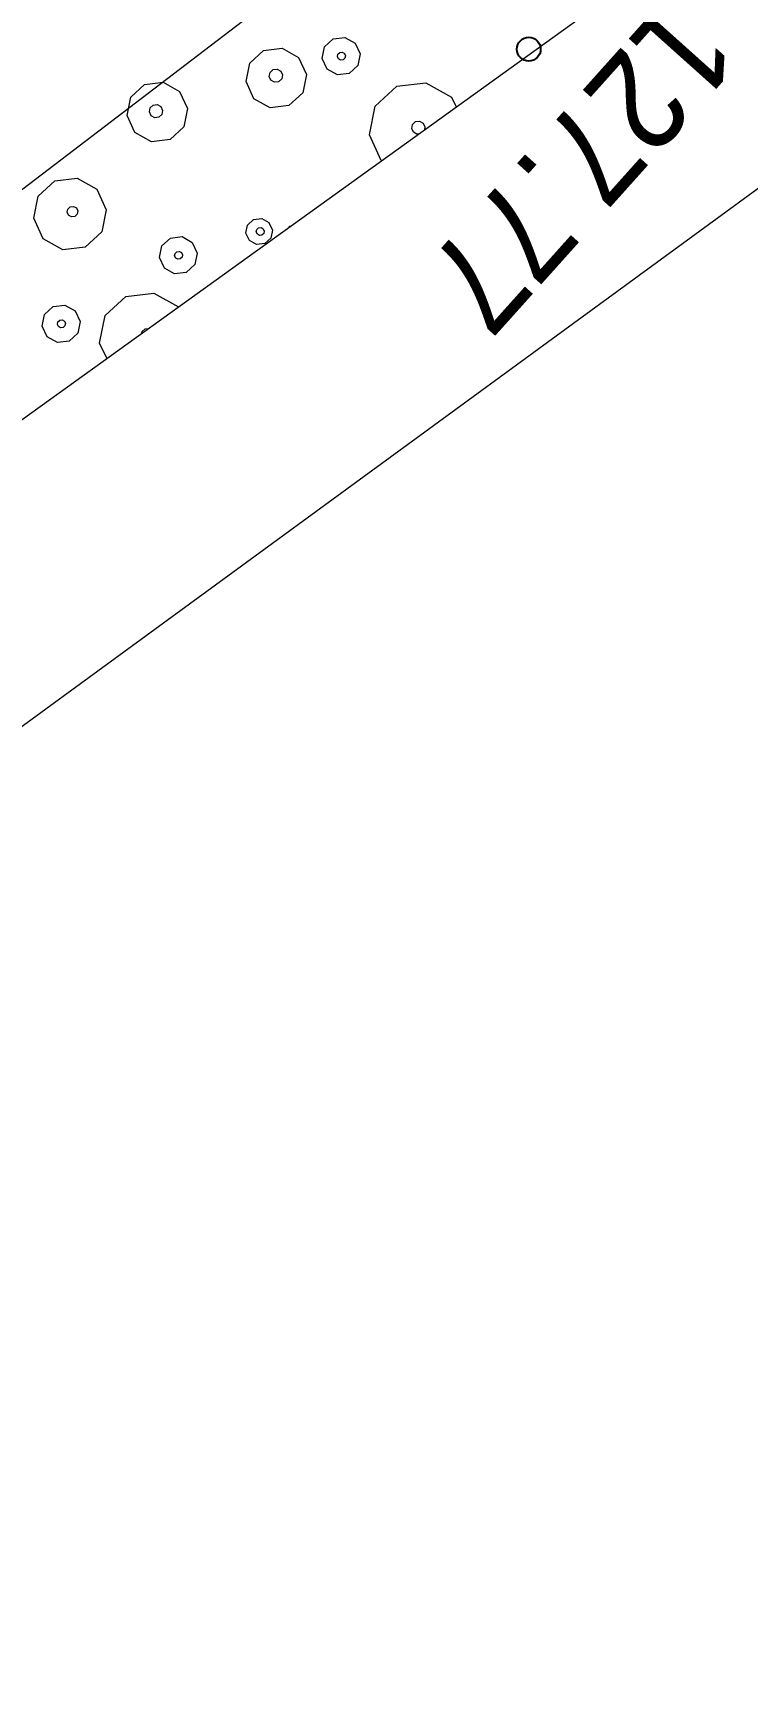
# Model space of a CAD drawing. Header units: metres. Extents: x -2858 to 512, y -1995 to 1252.
# Drawn here: x -927.31 to -924.3, y -909.28 to -902.36 of the extents above; entities that cross this region are included whole.
import ezdxf
from ezdxf.enums import TextEntityAlignment as Align

# ---------------------------------------------------------------- set-up
doc = ezdxf.new("R2010")
doc.units = ezdxf.units.M
doc.header["$PDMODE"] = 33
doc.header["$PDSIZE"] = 0.1
for name, color, linetype in [('Calque commun', 7, 'Continuous'), ('Calque14', 7, 'Continuous'), ('Calque15', 7, 'Continuous'), ('Calque7', 7, 'Continuous')]:
    doc.layers.add(name, color=color, linetype=linetype)
doc.styles.add('Arial12', font='arial.ttf', dxfattribs={"width": 0.9, "height": 0.41584})

# ---------------------------------------------------------------- blocks, each defined once
blk = doc.blocks.new('PointTopo_SPE')
at = {"layer": 'Calque commun', "color": 1, "linetype": 'ByBlock', "lineweight": -2}
blk.add_point((0, 0), dxfattribs=at)
blk = doc.blocks.new('geometrebondepartleger')
at = {"layer": 'Calque7', "color": 1, "linetype": 'Continuous', "lineweight": 9}
blk.add_polyline3d([(141.2008, 124.9129, 79), (146.0805, 124.0046, 79), (151.5015, 122.9015, 79), (157.3363, 121.7891, 79), (165.9825, 119.9858, 79), (155.3815, 121.9588, 79), (170.0435, 119.0562, 79)], dxfattribs=at)
at = {"layer": 'Calque14', "color": 0, "linetype": 'ByBlock', "lineweight": -2}
blk.add_blockref('PointTopo_SPE', (151.8927, 123.6668, 206.7689), dxfattribs=at)
at = {"layer": 'Calque15', "color": 1, "linetype": 'ByBlock', "lineweight": -2, "style": 'Arial12', "width": 0.9}
blk.add_text('127.77', height=0.41584, dxfattribs=at).set_placement((151.3134, 124.3667, 206.7689), align=Align.TOP_LEFT)
blk = doc.blocks.new('pattern')
at = {"layer": 'Calque commun', "color": 54, "linetype": 'Continuous', "lineweight": 9}
for p, q in [((82.029, 112.2355), (82.047, 112.2771)), ((82.0558, 112.1148), (82.029, 112.2355)), ((82.1902, 112.2197), (82.1971, 112.2356)), ((82.1971, 112.2356), (82.2075, 112.2418)), ((82.2379, 112.2351), (82.2422, 112.2313)), ((82.2422, 112.2313), (82.2459, 112.2144)), ((82.1939, 112.2028), (82.1902, 112.2197)), ((82.2069, 112.1914), (82.1939, 112.2028)), ((82.2241, 112.1897), (82.2069, 112.1914)), ((82.239, 112.1985), (82.2241, 112.1897)), ((82.2459, 112.2144), (82.239, 112.1985)), ((82.4255, 112.1938), (82.378, 112.0841)), ((82.1485, 112.033), (82.0558, 112.1148)), ((82.8878, 112.0913), (82.8866, 112.0923)), ((82.8939, 112.0907), (82.8878, 112.0913)), ((82.2715, 112.0213), (82.1485, 112.033)), ((82.378, 112.0841), (82.2715, 112.0213)), ((82.9353, 112.0152), (82.9491, 112.047)), ((82.9491, 112.047), (82.9789, 112.0645)), ((82.971, 112.0148), (82.9751, 112.0243)), ((82.9751, 112.0243), (82.984, 112.0296)), ((82.9789, 112.0645), (83.0133, 112.0613)), ((82.984, 112.0296), (82.9944, 112.0286)), ((82.9944, 112.0286), (83.0022, 112.0218)), ((83.0022, 112.0218), (83.0044, 112.0116)), ((83.0133, 112.0613), (83.0393, 112.0384)), ((83.0393, 112.0384), (83.0468, 112.0046)), ((82.9428, 111.9814), (82.9353, 112.0152)), ((82.9688, 111.9585), (82.9428, 111.9814)), ((83.0032, 111.9552), (82.9688, 111.9585)), ((82.9732, 112.0047), (82.971, 112.0148)), ((82.981, 111.9978), (82.9732, 112.0047)), ((82.9913, 111.9968), (82.981, 111.9978)), ((83.0003, 112.0021), (82.9913, 111.9968)), ((83.0044, 112.0116), (83.0003, 112.0021)), ((83.033, 111.9728), (83.0032, 111.9552)), ((83.0468, 112.0046), (83.033, 111.9728)), ((83.4795, 111.8523), (83.4538, 111.9675)), ((83.2324, 111.8759), (83.275, 111.9011)), ((83.275, 111.9011), (83.3242, 111.8964)), ((83.3242, 111.8964), (83.3613, 111.8637)), ((83.6157, 111.9256), (83.6062, 111.9339)), ((83.6329, 111.9239), (83.6157, 111.9256)), ((83.638, 111.9269), (83.6329, 111.9239)), ((83.8168, 111.8876), (83.7887, 111.8228)), ((82.1309, 111.7819), (82.1505, 111.8273)), ((82.1505, 111.8273), (82.1931, 111.8524)), ((82.1931, 111.8524), (82.2423, 111.8477)), ((82.2423, 111.8477), (82.2794, 111.815)), ((82.2794, 111.815), (82.2901, 111.7668)), ((83.2127, 111.8306), (83.2324, 111.8759)), ((83.2235, 111.7823), (83.2127, 111.8306)), ((83.2749, 111.8255), (83.2791, 111.835)), ((83.2772, 111.8153), (83.2749, 111.8255)), ((83.285, 111.8085), (83.2772, 111.8153)), ((83.2791, 111.835), (83.288, 111.8403)), ((83.288, 111.8403), (83.2983, 111.8393)), ((83.3043, 111.8127), (83.2953, 111.8075)), ((83.2983, 111.8393), (83.3061, 111.8324)), ((83.3084, 111.8223), (83.3043, 111.8127)), ((83.3061, 111.8324), (83.3084, 111.8223)), ((83.372, 111.8154), (83.3523, 111.77)), ((83.3613, 111.8637), (83.372, 111.8154)), ((83.5684, 111.7738), (83.4795, 111.8523)), ((83.7887, 111.8228), (83.6865, 111.7625)), ((82.1416, 111.7337), (82.1309, 111.7819)), ((82.193, 111.7768), (82.1972, 111.7863)), ((82.1953, 111.7667), (82.193, 111.7768)), ((82.2031, 111.7598), (82.1953, 111.7667)), ((82.1972, 111.7863), (82.2061, 111.7916)), ((82.2134, 111.7588), (82.2031, 111.7598)), ((82.2061, 111.7916), (82.2165, 111.7906)), ((82.2224, 111.7641), (82.2134, 111.7588)), ((82.2165, 111.7906), (82.2242, 111.7838)), ((82.2265, 111.7736), (82.2224, 111.7641)), ((82.2242, 111.7838), (82.2265, 111.7736)), ((82.2901, 111.7668), (82.2705, 111.7214)), ((82.3656, 111.7169), (82.4337, 111.7572)), ((82.4337, 111.7572), (82.5125, 111.7496)), ((82.5125, 111.7496), (82.5718, 111.6973)), ((83.2606, 111.7496), (83.2235, 111.7823)), ((83.3098, 111.7449), (83.2606, 111.7496)), ((83.2953, 111.8075), (83.285, 111.8085)), ((83.3523, 111.77), (83.3098, 111.7449)), ((83.6865, 111.7625), (83.5684, 111.7738)), ((82.1787, 111.701), (82.1416, 111.7337)), ((82.2279, 111.6963), (82.1787, 111.701)), ((82.2705, 111.7214), (82.2279, 111.6963)), ((82.3341, 111.6444), (82.3656, 111.7169)), ((82.5718, 111.6973), (82.589, 111.6201)), ((83.757, 111.6556), (83.7767, 111.701)), ((83.7767, 111.701), (83.8193, 111.7261)), ((83.8193, 111.7261), (83.8685, 111.7214)), ((83.8685, 111.7214), (83.9056, 111.6887)), ((83.9056, 111.6887), (83.9163, 111.6404)), ((82.3513, 111.5671), (82.3341, 111.6444)), ((82.4271, 111.627), (82.434, 111.6429)), ((82.4309, 111.6101), (82.4271, 111.627)), ((82.4438, 111.5986), (82.4309, 111.6101)), ((82.434, 111.6429), (82.4489, 111.6517)), ((82.4489, 111.6517), (82.4661, 111.65)), ((82.476, 111.6058), (82.4611, 111.597)), ((82.4661, 111.65), (82.4791, 111.6386)), ((82.4828, 111.6217), (82.476, 111.6058)), ((82.4791, 111.6386), (82.4828, 111.6217)), ((82.589, 111.6201), (82.5575, 111.5475)), ((83.7678, 111.6074), (83.757, 111.6556)), ((83.8049, 111.5746), (83.7678, 111.6074)), ((83.8192, 111.6505), (83.8234, 111.66)), ((83.8215, 111.6404), (83.8192, 111.6505)), ((83.8293, 111.6335), (83.8215, 111.6404)), ((83.8234, 111.66), (83.8323, 111.6653)), ((83.8396, 111.6325), (83.8293, 111.6335)), ((83.8323, 111.6653), (83.8427, 111.6643)), ((83.8486, 111.6378), (83.8396, 111.6325)), ((83.8427, 111.6643), (83.8504, 111.6574)), ((83.8527, 111.6473), (83.8486, 111.6378)), ((83.8504, 111.6574), (83.8527, 111.6473)), ((83.9163, 111.6404), (83.8967, 111.5951)), ((82.4106, 111.5148), (82.3513, 111.5671)), ((82.4611, 111.597), (82.4438, 111.5986)), ((82.5575, 111.5475), (82.4894, 111.5073)), ((83.8541, 111.5699), (83.8049, 111.5746)), ((83.8967, 111.5951), (83.8541, 111.5699)), ((82.4894, 111.5073), (82.4106, 111.5148)), ((82.8062, 111.4394), (82.8743, 111.4796)), ((82.8743, 111.4796), (82.953, 111.4721)), ((82.953, 111.4721), (83.0123, 111.4197)), ((83.314, 111.3819), (83.3518, 111.469)), ((83.3518, 111.469), (83.4335, 111.5173)), ((83.4335, 111.5173), (83.528, 111.5082)), ((83.528, 111.5082), (83.5992, 111.4454)), ((82.7747, 111.3668), (82.8062, 111.4394)), ((83.0123, 111.4197), (83.0295, 111.3425)), ((83.5992, 111.4454), (83.6198, 111.3528)), ((82.7919, 111.2896), (82.7747, 111.3668)), ((82.8751, 111.3509), (82.882, 111.3668)), ((82.8789, 111.334), (82.8751, 111.3509)), ((82.8918, 111.3226), (82.8789, 111.334)), ((82.882, 111.3668), (82.8969, 111.3756)), ((82.8969, 111.3756), (82.9141, 111.374)), ((82.924, 111.3298), (82.9091, 111.321)), ((82.9141, 111.374), (82.9271, 111.3625)), ((82.9308, 111.3456), (82.924, 111.3298)), ((82.9271, 111.3625), (82.9308, 111.3456)), ((83.0295, 111.3425), (82.9981, 111.2699)), ((83.3347, 111.2892), (83.314, 111.3819)), ((83.4302, 111.3705), (83.4358, 111.3832)), ((83.4333, 111.357), (83.4302, 111.3705)), ((83.4436, 111.3478), (83.4333, 111.357)), ((83.4358, 111.3832), (83.4477, 111.3903)), ((83.4574, 111.3465), (83.4436, 111.3478)), ((83.4477, 111.3903), (83.4615, 111.3889)), ((83.4693, 111.3536), (83.4574, 111.3465)), ((83.4615, 111.3889), (83.4718, 111.3798)), ((83.4748, 111.3663), (83.4693, 111.3536)), ((83.4718, 111.3798), (83.4748, 111.3663)), ((83.6198, 111.3528), (83.5821, 111.2657)), ((82.8512, 111.2372), (82.7919, 111.2896)), ((82.9091, 111.321), (82.8918, 111.3226)), ((82.9981, 111.2699), (82.9299, 111.2297)), ((83.4058, 111.2264), (83.3347, 111.2892)), ((83.5821, 111.2657), (83.5003, 111.2174)), ((82.9299, 111.2297), (82.8512, 111.2372)), ((83.5003, 111.2174), (83.4058, 111.2264))]:
    blk.add_line(p, q, dxfattribs=at)
at = {"layer": 'Calque commun', "color": 7, "linetype": 'Continuous', "lineweight": 9}
mesh = blk.add_polyface(dxfattribs=at)
corners = [(70.8497, 113.5412), (53.8349, 19.1692), (74.7282, 106.3237), (76.0435, 113.5984), (74.769, 106.1763), (58.8077, 18.2701), (114.1703, 105.207), (114.1703, 98.5387)]
mesh.append_faces([[corners[k] for k in face] for face in [(3, 4, 6)]], dxfattribs={"vtx0": -1, "vtx1": -1, "color": 7})
mesh.append_faces([[corners[k] for k in face] for face in [(3, 2, 4)]], dxfattribs={"vtx0": -1, "vtx2": -1, "color": 7})
mesh.append_faces([[corners[k] for k in face] for face in [(5, 2, 1)]], dxfattribs={"vtx1": -1, "color": 7})
mesh.append_faces([[corners[k] for k in face] for face in [(0, 1, 2), (3, 0, 2)]], dxfattribs={"vtx1": -1, "vtx2": -1, "color": 7})
mesh.append_faces([[corners[k] for k in face] for face in [(4, 7, 6)]], dxfattribs={"vtx2": -1, "color": 7})

msp = doc.modelspace()

# ---------------------------------------------------------------- linework, layer by layer
at = {"layer": 'Calque commun', "color": 7, "linetype": 'Continuous', "lineweight": 9}
msp.add_line((-922.3072, -901.5973), (-929.6183, -906.9413), dxfattribs=at)

# ---------------------------------------------------------------- block references
at = {"layer": 'Calque commun', "color": 0, "linetype": 'ByBlock', "lineweight": -2, "rotation": 228.1617603435354}
for name, p in [('geometrebondepartleger', (-916.0371, -706.7784)), ('pattern', (-954.4467, -766.6559))]:
    msp.add_blockref(name, p, dxfattribs=at)

doc.saveas('drawing.dxf')
